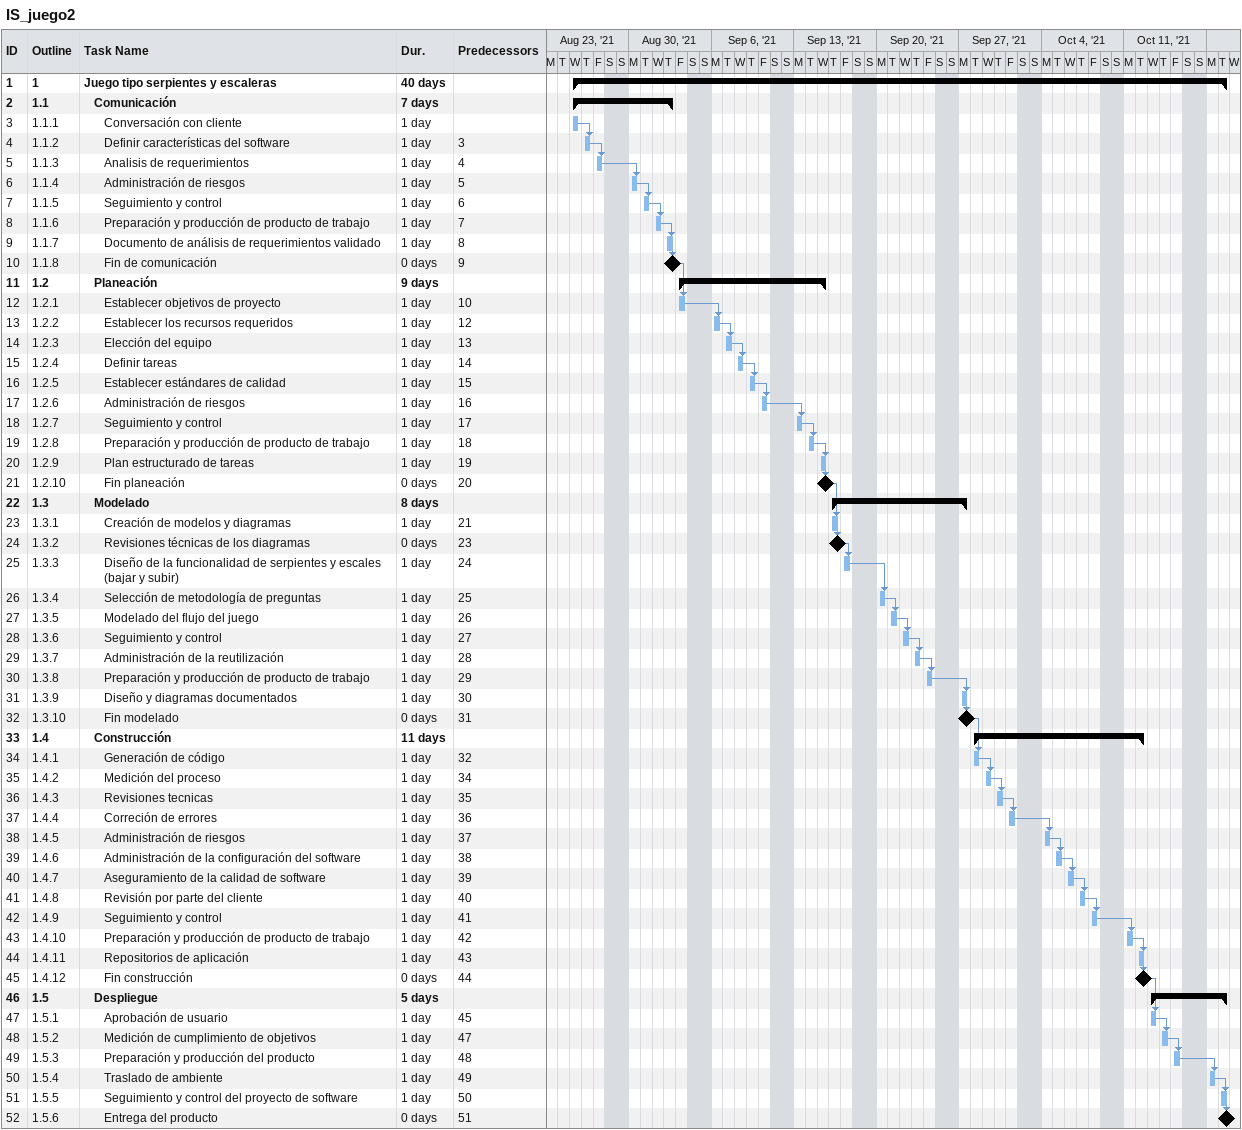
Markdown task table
IS_juego2

| ID | WBS | Task | Duration | Start | Finish | Predecessors |
|---|---|---|---|---|---|---|
| 1 | 1 | **Juego tipo serpientes y escaleras** | 40d | 2021-08-25 | 2021-10-19 |  |
| 2 | 1.1 | **Comunicación** | 7d | 2021-08-25 | 2021-09-02 |  |
| 3 | 1.1.1 | Conversación con cliente | 1d | 2021-08-25 | 2021-08-25 |  |
| 4 | 1.1.2 | Definir características del software | 1d | 2021-08-26 | 2021-08-26 | 3 |
| 5 | 1.1.3 | Analisis de requerimientos | 1d | 2021-08-27 | 2021-08-27 | 4 |
| 6 | 1.1.4 | Administración de riesgos | 1d | 2021-08-30 | 2021-08-30 | 5 |
| 7 | 1.1.5 | Seguimiento y control | 1d | 2021-08-31 | 2021-08-31 | 6 |
| 8 | 1.1.6 | Preparación y producción de producto de trabajo | 1d | 2021-09-01 | 2021-09-01 | 7 |
| 9 | 1.1.7 | Documento de análisis de requerimientos validado | 1d | 2021-09-02 | 2021-09-02 | 8 |
| 10 | 1.1.8 | Fin de comunicación | 0d | 2021-09-02 | 2021-09-02 | 9 |
| 11 | 1.2 | **Planeación** | 9d | 2021-09-03 | 2021-09-15 |  |
| 12 | 1.2.1 | Establecer objetivos de proyecto | 1d | 2021-09-03 | 2021-09-03 | 10 |
| 13 | 1.2.2 | Establecer los recursos requeridos | 1d | 2021-09-06 | 2021-09-06 | 12 |
| 14 | 1.2.3 | Elección del equipo | 1d | 2021-09-07 | 2021-09-07 | 13 |
| 15 | 1.2.4 | Definir tareas | 1d | 2021-09-08 | 2021-09-08 | 14 |
| 16 | 1.2.5 | Establecer estándares de calidad | 1d | 2021-09-09 | 2021-09-09 | 15 |
| 17 | 1.2.6 | Administración de riesgos | 1d | 2021-09-10 | 2021-09-10 | 16 |
| 18 | 1.2.7 | Seguimiento y control | 1d | 2021-09-13 | 2021-09-13 | 17 |
| 19 | 1.2.8 | Preparación y producción de producto de trabajo | 1d | 2021-09-14 | 2021-09-14 | 18 |
| 20 | 1.2.9 | Plan estructurado de tareas | 1d | 2021-09-15 | 2021-09-15 | 19 |
| 21 | 1.2.10 | Fin planeación | 0d | 2021-09-15 | 2021-09-15 | 20 |
| 22 | 1.3 | **Modelado** | 8d | 2021-09-16 | 2021-09-27 |  |
| 23 | 1.3.1 | Creación de modelos y diagramas | 1d | 2021-09-16 | 2021-09-16 | 21 |
| 24 | 1.3.2 | Revisiones técnicas de los diagramas | 0d | 2021-09-16 | 2021-09-16 | 23 |
| 25 | 1.3.3 | Diseño de la funcionalidad de serpientes y escales (bajar y subir) | 1d | 2021-09-17 | 2021-09-17 | 24 |
| 26 | 1.3.4 | Selección de metodología de preguntas | 1d | 2021-09-20 | 2021-09-20 | 25 |
| 27 | 1.3.5 | Modelado del flujo del juego | 1d | 2021-09-21 | 2021-09-21 | 26 |
| 28 | 1.3.6 | Seguimiento y control | 1d | 2021-09-22 | 2021-09-22 | 27 |
| 29 | 1.3.7 | Administración de la reutilización | 1d | 2021-09-23 | 2021-09-23 | 28 |
| 30 | 1.3.8 | Preparación y producción de producto de trabajo | 1d | 2021-09-24 | 2021-09-24 | 29 |
| 31 | 1.3.9 | Diseño y diagramas documentados | 1d | 2021-09-27 | 2021-09-27 | 30 |
| 32 | 1.3.10 | Fin modelado | 0d | 2021-09-27 | 2021-09-27 | 31 |
| 33 | 1.4 | **Construcción** | 11d | 2021-09-28 | 2021-10-12 |  |
| 34 | 1.4.1 | Generación de código | 1d | 2021-09-28 | 2021-09-28 | 32 |
| 35 | 1.4.2 | Medición del proceso | 1d | 2021-09-29 | 2021-09-29 | 34 |
| 36 | 1.4.3 | Revisiones tecnicas | 1d | 2021-09-30 | 2021-09-30 | 35 |
| 37 | 1.4.4 | Correción de errores | 1d | 2021-10-01 | 2021-10-01 | 36 |
| 38 | 1.4.5 | Administración de riesgos | 1d | 2021-10-04 | 2021-10-04 | 37 |
| 39 | 1.4.6 | Administración de la configuración del software | 1d | 2021-10-05 | 2021-10-05 | 38 |
| 40 | 1.4.7 | Aseguramiento de la calidad de software | 1d | 2021-10-06 | 2021-10-06 | 39 |
| 41 | 1.4.8 | Revisión por parte del cliente | 1d | 2021-10-07 | 2021-10-07 | 40 |
| 42 | 1.4.9 | Seguimiento y control | 1d | 2021-10-08 | 2021-10-08 | 41 |
| 43 | 1.4.10 | Preparación y producción de producto de trabajo | 1d | 2021-10-11 | 2021-10-11 | 42 |
| 44 | 1.4.11 | Repositorios de aplicación | 1d | 2021-10-12 | 2021-10-12 | 43 |
| 45 | 1.4.12 | Fin construcción | 0d | 2021-10-12 | 2021-10-12 | 44 |
| 46 | 1.5 | **Despliegue** | 5d | 2021-10-13 | 2021-10-19 |  |
| 47 | 1.5.1 | Aprobación de usuario | 1d | 2021-10-13 | 2021-10-13 | 45 |
| 48 | 1.5.2 | Medición de cumplimiento de objetivos | 1d | 2021-10-14 | 2021-10-14 | 47 |
| 49 | 1.5.3 | Preparación y producción del producto | 1d | 2021-10-15 | 2021-10-15 | 48 |
| 50 | 1.5.4 | Traslado de ambiente | 1d | 2021-10-18 | 2021-10-18 | 49 |
| 51 | 1.5.5 | Seguimiento y control del proyecto de software | 1d | 2021-10-19 | 2021-10-19 | 50 |
| 52 | 1.5.6 | Entrega del producto | 0d | 2021-10-19 | 2021-10-19 | 51 |
